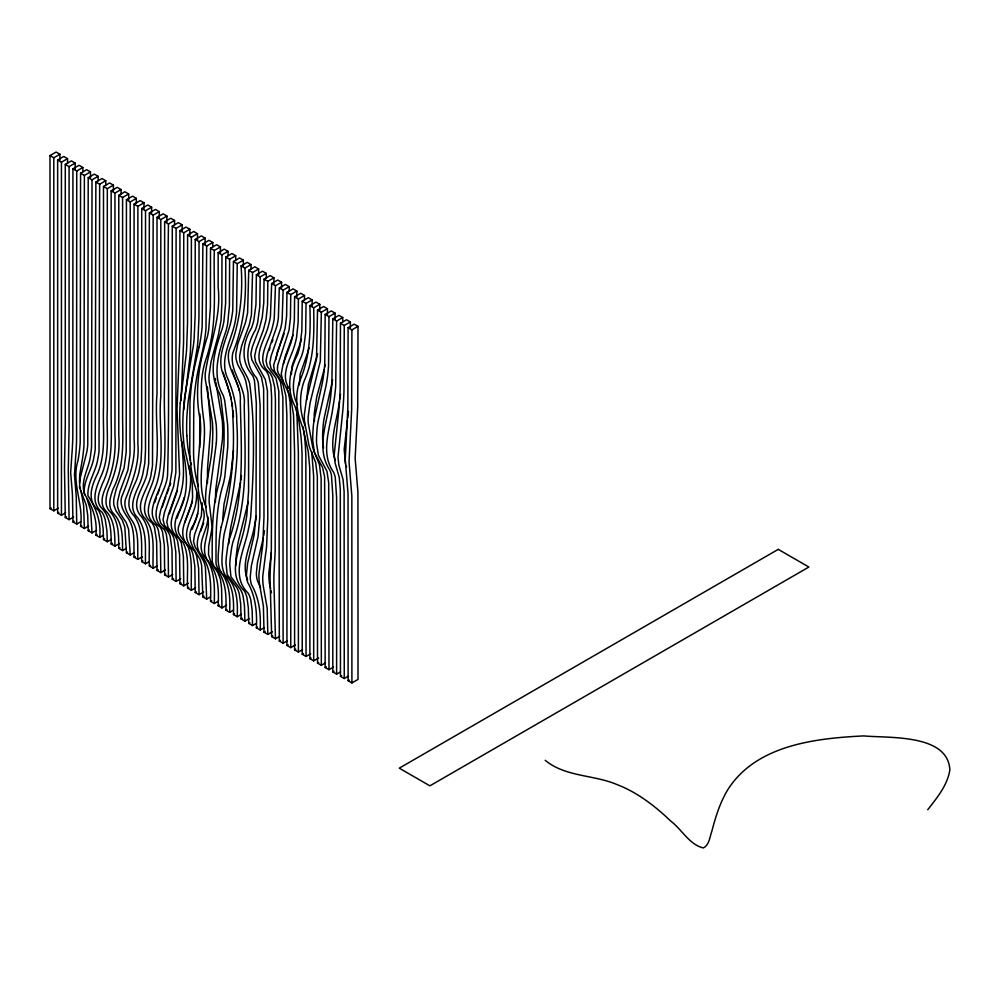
<?xml version="1.0" encoding="UTF-8"?>
<svg xmlns="http://www.w3.org/2000/svg" width="1000" height="1000" viewBox="0 0 1000 1000"><rect width="100%" height="100%" fill="white"/><g stroke="black" fill="none" stroke-linecap="round" stroke-linejoin="round"><path stroke-width="1.5" d="M220.425 252.85L220.425 246.925L216.625 244.725L210.512 248.25L210.413 307.162L208.775 329.125A100.675 58.125 -60 0 1 207.537 336.138C198.888 363.375 194.325 391.85 200.25 420.2A126.788 73.2 -60 0 1 200.662 430.475C199.55 457.25 192.862 484.938 203.663 510.7C207.175 525.212 191.45 538.95 199.725 552.9C211.388 566.3 211.025 584.575 210.512 601.3L214.325 603.5L218.512 601.075M220.425 246.925L214.325 250.45C213.137 286.188 218.162 323.375 206.4 358C198.938 378.787 201.15 401.012 204.05 422.4A128 73.9 -60 0 1 204.438 434.787C203.812 458.888 196.488 484.075 206.125 507.362M228.062 255.787L228.062 251.337L224.262 249.15L218.162 252.662L218.162 287.462C221.488 317.175 209.387 344.875 205.225 373.612A51.625 29.8 -60 0 0 205.4 379.825L212.387 422.025A145.525 84.012 -60 0 1 212.525 440.85C212.037 467.05 200.688 493.075 207.925 519.163C210.688 532.75 199.862 546.55 207.013 559.625C218.337 572.288 219 589.538 218.162 605.725L221.962 607.913L226.537 605.275M228.062 251.337L221.962 254.862L221.887 303.238L221.012 320.562L218.438 334.65L210.963 362.088L209.025 375.812A51.625 29.8 -60 0 0 209.2 382.013L216.188 424.212A145.525 84.012 -60 0 1 216.325 443.05M235.712 260.2L235.712 255.75L231.912 253.562L225.8 257.087L225.625 303.4L223.925 321.213A67.825 39.162 -60 0 1 222.325 328.438C215.188 349.237 207.512 372.488 219.375 393.188A99.45 57.425 -60 0 1 220.938 398.587L223.9 424.2A301.85 174.275 -60 0 1 223.912 445.2L221.062 474.175A121.312 70.037 -60 0 1 219.613 481.312C211.488 507.2 212.225 534.562 212.2 561.25A36.087 20.838 -60 0 0 214.1 566.45C225.825 577.925 226.612 594.65 225.8 610.138L229.613 612.325L233.425 610.125M235.712 255.75L229.613 259.275L229.425 305.587L227.725 323.413A67.825 39.162 -60 0 1 226.125 330.637C218.988 351.425 211.312 374.675 223.188 395.375A99.45 57.425 -60 0 1 224.737 400.788L227.613 424.338A299.15 172.712 -60 0 1 227.712 447.4L224.862 476.375A121.312 70.037 -60 0 1 223.425 483.5C215.287 509.387 216.038 536.763 216 563.438A36.087 20.838 -60 0 0 217.9 568.65C229.625 580.125 230.413 596.85 229.613 612.325M243.35 266.087L243.35 260.163L239.55 257.975L233.45 261.5L232.763 310.225A75.037 43.325 -60 0 1 231.775 317.1C229.125 335.688 216.112 353.65 222.6 372.837C228.55 386.975 233.062 401.85 232.838 417.35C235.113 454.387 231.312 491.375 221.163 527.062M243.35 260.163L237.25 263.688L236.562 312.413A75.037 43.325 -60 0 1 235.575 319.288C232.763 338.387 219.225 357.188 226.988 376.788C233.337 390.887 236.875 406.112 236.725 421.613C239.412 459.625 233.663 497.225 224.175 533.925A139.662 80.638 -60 0 0 223.012 543C222.775 553.663 219.662 565.575 225.275 575.325C237.425 585.538 237.775 602.075 237.25 616.737L241.45 614.312M251 269.025L251 264.575L247.2 262.387L241.088 265.912C243.162 294.913 239.95 323.638 229.013 350.637C224.775 368.6 241.938 382.762 240.287 400.875C241.188 447.275 245 495.125 229.15 539.688A81.35 46.962 -60 0 0 227.65 546.862L226.438 555.962A142 81.988 -60 0 0 225.963 562.55L227.125 574.487L236.363 586.9A44.088 25.463 -60 0 1 239.188 593.462L240.662 603.462L241.088 618.962L244.9 621.15L249.475 618.513M251 264.575L244.9 268.1C246.9 297.1 243.787 325.838 232.812 352.837C228.775 371.413 246.438 386.2 244.225 405.087C244.862 450.838 248.688 497.975 232.95 541.888A81.35 46.962 -60 0 0 231.45 549.062L230.238 558.162A142 81.988 -60 0 0 229.762 564.75L230.925 576.675L240.162 589.1A44.088 25.463 -60 0 1 242.987 595.65L244.462 605.662L244.9 621.15M258.637 274.913L258.637 268.988L254.838 266.8L248.738 270.325L247.613 312.825L245.463 322.65L237.763 343.9L235.925 353.375A29.675 17.125 -60 0 0 236.175 359.525L237.85 364.862L243.15 374.412A77.562 44.775 -60 0 1 245.85 381.262L247.975 392.65L248.688 413.25L248.575 491.062L246.838 515.188A119.6 69.05 -60 0 1 244.638 526.975C240.812 547.725 226.062 573.162 244.438 591.062A47.812 27.613 -60 0 1 246.988 597.788L248.337 607.863L248.738 623.375L252.537 625.562L256.35 623.362M258.637 268.988L252.537 272.512L251.425 315.012L249.262 324.837L241.562 346.1L239.725 355.562A29.675 17.125 -60 0 0 239.988 361.725L241.65 367.062L246.95 376.613A77.562 44.775 -60 0 1 249.65 383.462C255.55 427.587 253.575 472.975 250.637 517.388A119.6 69.05 -60 0 1 248.438 529.163C244.625 549.85 229.862 575.4 248.238 593.263A47.812 27.613 -60 0 1 250.787 599.975L252.138 610.062L252.537 625.562M266.288 277.85L266.288 273.4L262.488 271.212L256.375 274.738L255.975 304.488L253.863 320.25A47.625 27.5 -60 0 1 251.525 327.975C242.387 343.2 240.35 361.625 252.688 375.637A51.638 29.812 -60 0 1 254.5 380.887L256.3 402.975L256.025 514.5L254.237 534.45L247.587 563.513L246.438 574.675A37.962 21.913 -60 0 0 247.65 582.388C255.637 596.163 257.15 612.1 256.375 627.788L260.188 629.975L264.375 627.55M266.288 273.4L260.188 276.925L259.788 306.675L257.663 322.438A47.625 27.5 -60 0 1 255.325 330.163C246.188 345.4 244.15 363.825 256.488 377.837A51.638 29.812 -60 0 1 258.312 383.088L260.1 405.163L259.837 516.7L258.05 536.65L251.388 565.7L250.25 576.875A37.962 21.913 -60 0 0 251.462 584.575C259.438 598.35 260.95 614.3 260.188 629.975M273.925 283.738L273.925 277.812L270.125 275.625L264.025 279.15L263.775 302.675L262.238 317.413L259.513 327.962L252.375 346.825L250.837 354L251.825 359.738L261.488 377.275L263.637 388.65L263.988 516.638L262.762 544.663A126.05 72.775 -60 0 1 261.85 551.487L258.95 574.188A69 39.837 -60 0 0 259.55 584.35L263.387 605.975L264.025 632.2L267.825 634.388L272.4 631.75M273.925 277.812L267.825 281.337L267.575 304.862L266.038 319.613L263.325 330.15L256.175 349.012L254.65 356.2L255.625 361.938L265.287 379.475L267.438 390.85L267.787 518.825L266.562 546.862A126.05 72.775 -60 0 1 265.65 553.688L262.75 576.375A69 39.837 -60 0 0 263.35 586.538L267.188 608.162L267.825 634.388M281.575 288.163L281.575 282.225L277.775 280.038L271.663 283.562L270.425 316.5A59.262 34.212 -60 0 1 268.637 324.9C265.375 339.762 250.15 358.25 266.075 370.85A50.912 29.4 -60 0 1 268.663 375.662L270.887 384.875L271.613 397.075L271.35 548.538A323.15 186.575 -60 0 1 271.062 555L270.238 570.188A213.325 123.162 -60 0 0 270.363 589.038L271.663 636.613L275.475 638.8L279.662 636.388M281.575 282.225L275.475 285.75L274.225 318.7A59.262 34.212 -60 0 1 272.438 327.088C269.175 341.962 253.962 360.45 269.887 373.038A50.912 29.4 -60 0 1 272.462 377.863L274.688 387.075L275.413 399.263L275.15 550.725A323.15 186.575 -60 0 1 274.862 557.2L274.037 572.388A213.325 123.162 -60 0 0 274.163 591.237L275.475 638.8M289.212 291.087L289.212 286.637L285.413 284.45L279.312 287.975L278.363 318.038A56.25 32.475 -60 0 1 276.725 326.7L267.337 353.725L266.012 360.8L267.3 366.35L276.012 378.137L278.825 391.225L279.312 641.025L283.113 643.213L287.312 640.8M289.212 286.637L283.113 290.163L282.162 320.225A56.25 32.475 -60 0 1 280.525 328.9L271.137 355.925L269.812 363L271.112 368.55L278.025 377.163L280.5 382.038L282.875 397.488L283.113 643.213M296.863 296.988L296.863 291.05L293.062 288.863L286.95 292.387L286.613 315.963L285.175 328.2L273.612 365.238L274.45 371.062L280.587 380.125A59.95 34.613 -60 0 1 283.137 384.95L285.875 395.975L286.837 414.338L286.95 645.438L290.763 647.638L295.338 644.987M296.863 291.05L290.763 294.575L290.425 318.163L288.975 330.4L277.738 365.138L277.387 369.55L278.25 373.25L283.325 380.838M304.5 299.913L304.5 295.475L300.7 293.275L294.6 296.8L294.35 320.325L292.787 335.087A61.062 35.25 -60 0 1 290.875 343.013L283.025 364.425L281.25 373.85L282.387 379.5L290.725 397.8L293.562 415.075L294.575 452.325L294.6 649.85L298.4 652.05L302.6 649.625M304.5 295.475L298.4 299L298.15 322.525L296.588 337.275A61.062 35.25 -60 0 1 294.675 345.2C290.45 359.513 278.925 375.8 290.225 389.875M312.15 305.812L312.15 299.887L308.35 297.688L302.238 301.212L301.837 330.962L299.788 346.688A54.15 31.263 -60 0 1 297.65 354.3C289.312 370.562 286.262 389.538 294.962 406.287A187.738 108.387 -60 0 1 299.137 422.788L300.75 434.475A309.175 178.5 -60 0 1 302.05 454.738L302.238 654.262L306.05 656.462L310.625 653.812M312.15 299.887L306.05 303.412L305.637 333.15L303.587 348.888A54.15 31.263 -60 0 1 301.45 356.5C294.387 371.613 289.5 389.2 297.55 404.975M319.788 310.225L319.788 304.3L315.988 302.1L309.887 305.625C310.7 331.087 310.238 357.05 299.812 380.788C294.562 395.513 296.5 411.438 302.062 425.725A250.613 144.688 -60 0 1 303.637 431.125L308.25 451.575L309.725 467.537L309.887 658.675L313.688 660.875L318.65 658.012M319.788 304.3L313.688 307.825C314.1 332.337 314.625 357.55 304.375 380.45C298.863 395.238 299.475 411.562 305.3 426.138M327.438 314.637L327.438 308.712L323.638 306.512L317.525 310.038L316.525 358.95L306.312 400.575L304.4 414.288A62.713 36.212 -60 0 0 304.413 420.588L308.95 445.288A95.688 55.25 -60 0 0 310.825 450.513L315.65 462.438L317.337 476.175L317.525 663.088L321.337 665.288L325.525 662.862M327.438 308.712L321.337 312.238L320.325 361.15L310.113 402.762L308.2 416.475A62.713 36.212 -60 0 0 308.212 422.788L312.75 447.475A95.688 55.25 -60 0 0 314.625 452.7L319.45 464.625L321.138 478.363L321.337 665.288M335.075 319.05L335.075 313.125L331.275 310.925L325.175 314.45L324.775 363.013A138.125 79.75 -60 0 1 322.262 383.387L314.237 419.538A84.525 48.8 -60 0 0 313.275 426.4L312.738 435.112A123.05 71.037 -60 0 0 312.787 441.388L314.575 452.962L322.5 467.3L324.613 476.587L325.175 667.5L328.975 669.7L333.55 667.05M335.075 313.125L328.975 316.65L328.575 365.2A138.125 79.75 -60 0 1 326.062 385.575L318.038 421.725A84.525 48.8 -60 0 0 317.075 428.587L316.55 437.3A123.05 71.037 -60 0 0 316.588 443.575L318.375 455.163L326.938 471.225L328.7 482.825L328.975 669.7M342.725 321.975L342.725 317.538L338.925 315.338L332.812 318.863L331.875 384.55A176.525 101.912 -60 0 1 330.925 393.512C329.25 418.525 314.425 446.6 329.688 469.888A45.775 26.425 -60 0 1 331.45 475.163L332.8 495.4L332.812 671.912L336.625 674.112L340.438 671.912M342.725 317.538L336.625 321.062L335.675 386.75A191.088 110.325 -60 0 1 332.925 407.25C330.238 428.363 319.9 452.65 333.488 472.075A45.775 26.425 -60 0 1 335.25 477.362L336.6 497.6L336.625 674.112M350.363 327.875L350.363 321.95L346.562 319.75L340.462 323.275L340.163 388.587A314.65 181.663 -60 0 1 338.8 410.4L334.2 455.087L335.087 462.975L339.25 477.388L340.3 489.387L340.462 676.325L344.263 678.525L348.462 676.1M350.363 321.95L344.263 325.475L343.975 390.788A314.65 181.663 -60 0 1 342.6 412.587L338 457.275L338.888 465.175L343.05 479.588L344.1 491.587L344.263 678.525M348.1 327.688L347.837 407.7L345.25 459.637L348.038 493.75L348.1 680.738L351.912 682.938L358.013 679.412L357.938 492.425L355.15 458.3L357.75 406.375L358.013 326.362L354.212 324.162L348.1 327.688L351.912 329.888L358.013 326.362M351.912 329.888L351.637 409.9L349.05 461.825L351.838 495.95L351.912 682.938M196.75 493.025L196.4 499.525A44.962 25.962 -60 0 1 195.113 506.575C190.338 523.112 178.775 536.55 194.587 551.025A56.325 32.513 -60 0 1 196.75 556.4L198.637 568.312L199.037 594.675L203.612 592.025M207.862 516.862C208.4 530.275 195.037 543.938 204.462 556.65C215.75 569.587 214.4 587.513 214.325 603.5M181.038 400.387L183.588 342.163L183.75 232.8L189.85 229.275L189.85 235.2M216.337 443.05L209.412 495.375A64.713 37.362 -60 0 0 209.125 501.85L212.175 527.4L208.7 546.225L208.538 554.725L210.812 561.812L218.012 572.962L220.4 579.3L221.588 588.35L221.962 607.913M233.525 450.35L230.963 472.85A121.312 70.037 -60 0 1 229.525 479.975L224.013 504.175L222.675 519.663M180.275 403.15L186.038 355.7A217.438 125.538 -60 0 0 186.625 349.05L187.525 323.312L187.587 235.012L193.688 231.488L197.488 233.688L197.488 239.613M228.725 543.9L229.112 539.475A142.988 82.55 -60 0 1 231.075 525.737L240.55 482.438M275.912 359.475L277.25 352.4L284.15 333.625M348.462 411.312L347.713 418.05M347.438 420.3L344.188 449.5L345.462 463.475M241.5 475.588L240.9 480.138M283.525 363.9L285.163 356.65L292.987 335.15M264.488 530.825L263.775 535.438M340.525 394.462L339.837 399.062M271.388 552.475L268.85 572.85A69 39.837 -60 0 0 269.45 583.013M339.45 401.375C337.113 420.737 328.55 441.287 335.312 460.513M248.375 501.463L239.062 538.362A81.35 46.962 -60 0 0 237.562 545.538L236.35 554.637A142 81.988 -60 0 0 235.863 561.225L235.787 565.462M263.35 537.788L257.5 562.175L256.35 573.35A37.962 21.913 -60 0 0 257.562 581.05L260.613 587.875M169.363 513.875L177.425 490.3M199.15 346.863L194.7 366.238A181.462 104.763 -60 0 0 190.963 389.425L190.188 398.263A153.338 88.537 -60 0 0 189.938 404.712L189.762 451.05A155.238 89.625 -60 0 0 190.012 457.212L190.738 465.2A191.562 110.6 -60 0 0 194.363 484.125C199.262 497.1 200.613 511.8 193.762 524.4C184.775 536.775 193.425 548.45 199.85 559.05A60.012 34.65 -60 0 1 201.625 565.388L202.875 596.888L206.675 599.087L210.487 596.888M192.237 529.25L197.775 513.438M324.725 367.013L325.25 364.613M177.013 518.288L184.412 497.2M317.625 353.875L308.412 384.412L306.537 400.213M324.162 369.438L316.762 396.825L314.312 412.95A62.713 36.212 -60 0 0 314.312 419.263L314.462 421.275M184.825 522.6L192.537 501.337M162.237 507.062L165.812 496.587M269.2 350.325L269.95 347.788M154.725 502.575L156.4 497.4M169.8 485.887L170.662 483.288M200.675 531.1L203.663 523.075M168.875 488.525L166.863 493.875M271.863 342.475L272.925 339.762M157.425 494.712L159.575 489.263M927.725 809.75C936.975 797.825 947.387 785.413 949.85 770.05C948.213 733.637 888.612 738.263 863.713 735.913C815.325 738.312 756.012 744.975 727.7 789.85C720.037 802.55 715.625 816.812 711.888 831.075C709.762 836.787 709.438 844.812 703.4 847.938C689.425 844.775 681.787 829.4 670.775 821.1C655.037 806.062 637.425 792.387 616.925 784.55C593.725 774.638 565.25 777 545.212 760.3M58.375 508.188L53.8 510.825L50 508.638L50 155.575L56.1 152.062L59.913 154.25L59.913 160.175M50 155.575L53.8 157.775L59.913 154.25M65.638 512.812L61.45 515.237L57.638 513.05L57.638 160L63.75 156.475L67.55 158.663L67.55 163.113M57.638 160L61.45 162.188L67.55 158.663M73.662 517.013L69.088 519.65L65.287 517.463L64.488 467.488L65.275 425L65.287 164.412L71.388 160.888L75.188 163.075L75.188 169M65.287 164.412L69.088 166.6L75.188 163.075M80.55 521.862L76.737 524.062L72.925 521.875L72.475 495.538A212.55 122.713 -60 0 0 71.9 487.688L70.675 472.738L71.825 455.262A294.925 170.275 -60 0 0 72.812 435.775L72.925 168.825L79.037 165.3L82.837 167.488L82.837 171.938M72.925 168.825L76.737 171.012L82.837 167.488M88.575 526.05L84.375 528.475L80.575 526.287C83.85 503.95 70.925 482.475 78.012 460.513A136.675 78.913 -60 0 0 80.2 442.438L80.575 173.238L86.675 169.713L90.475 171.9L90.475 177.825M80.575 173.238L84.375 175.425L90.475 171.9M96.6 530.25L92.025 532.888L88.212 530.7L87.713 515.25L86.275 505.225L79.525 487.388L80.037 478.675L86.912 451.587A80.9 46.712 -60 0 0 87.75 444.812L88.212 177.65L94.325 174.125L98.125 176.312L98.125 180.763M88.212 177.65L92.025 179.838L98.125 176.312M103.475 535.1L99.663 537.3L95.862 535.112C97.613 519.862 92.275 505.85 84.15 493.537C83.338 480.438 92.413 469.113 94.087 456.275A61.525 35.525 -60 0 0 95.225 449.325L95.862 182.062L101.962 178.538L105.763 180.725L105.763 185.175M95.862 182.062L99.663 184.25L105.763 180.725M111.5 539.3L107.312 541.712L103.5 539.525L103.138 528.587L101.388 517.362A53.837 31.088 -60 0 0 98.4 510.25C86.213 500.325 91.75 485.375 97.625 473.562C106.425 452.537 102.65 429.162 103.5 407.125L103.5 186.475L109.612 182.95L113.413 185.138L113.413 191.062M103.5 186.475L107.312 188.663L113.413 185.138M119.525 543.488L114.95 546.125L111.15 543.938C111.188 531.388 110.763 517.25 101.363 507.738C95.15 500.812 99.588 491.287 102.338 483.875C113.825 460.675 110.938 434.375 111.15 409.438L111.15 190.888L117.25 187.362L121.05 189.55L121.05 194M111.15 190.888L114.95 193.075L121.05 189.55M126.412 548.337L122.6 550.55L118.787 548.35C118.562 535.825 119.288 521.362 109.925 511.613C103.888 505.5 105.9 496.35 108.488 489.15C116.112 472.025 120.188 453.663 118.787 434.875L118.787 195.3L124.9 191.775L128.7 193.975L128.7 199.887M118.787 195.3L122.6 197.488L128.7 193.975M134.438 552.537L130.238 554.963L126.438 552.762L124.812 527.1L122.375 520.325L115.825 510.55L113.963 505.325A25.312 14.612 -60 0 1 113.812 499.113L116.137 489.363L124.1 467.95L126.2 452.025L126.438 199.713L132.537 196.188L136.337 198.388L136.337 202.825M126.438 199.713L130.238 201.912L136.337 198.388M142.463 556.725L137.887 559.375L134.075 557.175C133.488 544.338 135.625 530.05 128.375 518.612C124 512.4 119.525 505.062 121.613 497.125C129.113 478.762 135.988 459.75 134.075 439.487L134.075 204.125L140.188 200.6L143.988 202.8L143.988 208.725M134.075 204.125L137.887 206.325L143.988 202.8M149.338 561.575L145.525 563.787L141.725 561.587C141.175 546.237 143.8 528.8 133.925 515.65C123.663 505.438 131.5 491.525 136.213 480.712A52.025 30.038 -60 0 0 138.775 472.925L141.012 461.125L141.7 448.125L141.725 208.538L147.825 205.012L151.625 207.213L151.625 213.137M141.725 208.538L145.525 210.738L151.625 207.213M157.363 565.775L153.175 568.2L149.362 566C148.3 549.025 152.812 528.425 139.838 514.763C129.762 500.562 146.55 485.25 147.513 470.4A59.025 34.075 -60 0 0 148.7 463.413L149.362 212.95L155.475 209.425L159.275 211.625L159.275 217.55M149.362 212.95L153.175 215.15L159.275 211.625M165.387 569.963L160.812 572.612L157.012 570.413L156.625 541.112L154.5 527.8A41.925 24.213 -60 0 0 152 522.875C136.45 511.587 149.362 493.825 153.375 480.05C161.15 452.088 154.575 422.388 157 393.9L157.012 217.362L163.113 213.837L166.912 216.038L166.912 221.962M157.012 217.362L160.812 219.562L166.912 216.038M172.65 574.6L168.463 577.025L164.65 574.825L164.363 545.487L162.525 532A38.013 21.95 -60 0 0 160.1 527.013C142.05 513.725 160.4 493.462 162.85 477.1C167.087 446.925 163.463 416.163 164.537 385.763L164.65 221.775L170.763 218.25L174.562 220.45L174.562 224.887M164.65 221.775L168.463 223.975L174.562 220.45M180.675 578.787L176.1 581.438L172.3 579.237L172 549.9L170.175 536.413A37.763 21.8 -60 0 0 167.75 531.425L160.613 522.938L159.25 517.425L160.625 510.325L169.875 483.975L172.075 470.087L172.3 226.188L178.4 222.662L182.2 224.862L182.2 230.787M172.3 226.188L176.1 228.388L182.2 224.862M188.325 583.2L183.75 585.85L179.938 583.65L179.587 554.338L177.55 540.975A40.225 23.225 -60 0 0 175.062 536.038L168.038 527.475L166.838 521.862L168.4 514.663L176.988 490.8L179.587 474.588L177.05 408.8L179.788 339.975L179.938 230.6L186.05 227.075L189.85 229.275M187.587 235.012L191.388 237.213L197.488 233.688M199.037 594.675L195.225 592.475L194.825 566.112L192.95 554.212A56.325 32.513 -60 0 0 190.787 548.837C174.975 534.362 186.537 520.925 191.3 504.387A44.962 25.962 -60 0 0 192.6 497.325L192.25 482.825L184.737 449.338A142.688 82.387 -60 0 1 183.863 443.537L183.025 433.512A208.275 120.25 -60 0 1 183.225 412.375L184.163 401.325A165.188 95.375 -60 0 1 185.062 394.513L193.412 345.55A196.262 113.312 -60 0 0 194.112 338.85L195.162 315.125L195.225 239.425L201.337 235.9L205.138 238.1L205.138 244.025M195.225 239.425L199.037 241.625L205.138 238.1M199.137 346.875A135 77.938 -60 0 0 202.188 326.2L202.875 243.837L208.975 240.312L212.775 242.512L212.775 246.95M202.875 243.837L206.675 246.038L212.775 242.512M50 508.638L51.15 507.975M57.638 513.05L58.788 512.388M65.287 517.463L66.438 516.8M72.925 521.875L74.075 521.213M80.575 526.287L81.725 525.625M88.212 530.7L89.362 530.037M95.862 535.112L97.013 534.45M103.5 539.525L104.65 538.862M111.15 543.938L112.3 543.275M118.787 548.35L119.938 547.688M126.438 552.762L127.587 552.1M134.075 557.175L135.225 556.512M141.725 561.587L142.875 560.925M149.362 566L150.512 565.337M157.012 570.413L158.162 569.75M164.65 574.825L165.8 574.163M172.3 579.237L173.45 578.575M179.938 583.65L181.088 582.987M181.337 440.375C185.45 463.587 191.15 488.525 179.6 510.725C172.925 521.312 172.963 534.175 183.1 542.325C189.9 556.475 186.637 572.938 187.587 588.062L188.738 587.4M187.587 588.062L191.388 590.262L195.588 587.837M195.225 592.475L196.375 591.825M202.875 596.888L204.025 596.237M210.512 601.3L211.663 600.65M218.162 605.725L219.312 605.062M225.8 610.138L226.95 609.475M221.175 527.062A142.988 82.55 -60 0 0 219.2 540.812C218.988 551.462 215.85 563.375 221.475 573.125C233.625 583.35 233.975 599.888 233.45 614.55L234.6 613.888M241.088 618.962L242.237 618.3M248.738 623.375L249.887 622.712M256.375 627.788L257.525 627.125M264.025 632.2L265.175 631.538M271.663 636.613L272.812 635.95M279.312 641.025L280.462 640.362M286.95 645.438L288.1 644.775M294.6 649.85L295.75 649.188M302.238 654.262L303.387 653.6M309.887 658.675L311.038 658.012M317.525 663.088L318.675 662.425M325.175 667.5L326.325 666.838M332.812 671.912L333.963 671.25M340.462 676.325L341.613 675.662M348.1 680.738L349.25 680.075M179.938 230.6L183.75 232.8M210.512 248.25L214.325 250.45M218.162 252.662L221.962 254.862M225.8 257.087L229.613 259.275M233.45 261.5L237.25 263.688M241.088 265.912L244.9 268.1M248.738 270.325L252.537 272.512M256.375 274.738L260.188 276.925M264.025 279.15L267.825 281.337M271.663 283.562L275.475 285.75M279.312 287.975L283.113 290.163M286.95 292.387L290.763 294.575M294.6 296.8L298.4 299M302.238 301.212L306.05 303.412M309.887 305.625L313.688 307.825M317.525 310.038L321.337 312.238M325.175 314.45L328.975 316.65M332.812 318.863L336.625 321.062M340.462 323.275L344.263 325.475M233.45 614.55L237.25 616.737M247.6 580.087C240.3 562.212 251.825 543.413 254.537 525.638A119.6 69.05 -60 0 0 256.388 516.175M86.9 498.612L90.65 510.3L92.025 532.888M85.15 495C79.088 481.287 89.925 467.6 90.712 453.787A80.9 46.712 -60 0 0 91.55 447L92.025 179.838M286.938 387.15L287.587 388.875M238.312 387.062L231.988 369.7M346 465.275L346.575 467.038M238.875 388.837L239.4 390.637M288.15 390.65L290.1 402.137L290.663 418.625L290.763 647.638M191 462.713L191.462 464.55M81 490.85L83.625 505.525L84.375 528.475M190.55 460.875L188.538 451.525A142.688 82.387 -60 0 1 187.662 445.725L186.825 435.7M231.262 399.125L230.837 397.262A99.45 57.425 -60 0 0 229.288 391.85L223.1 372.312M271.025 590.688L271.475 592.7M80.062 486.912L80.5 488.862M270.587 588.737L269.45 583.013M215.837 382.388L222.3 420.688A145.525 84.012 -60 0 1 222.425 439.525L215.75 489.613L215.375 502.438M311.712 451.863L313.637 475.975L313.688 660.875M323.525 447.987L322.7 440.062A123.05 71.037 -60 0 1 322.65 433.775L323.188 425.062A84.525 48.8 -60 0 1 324.137 418.212L332.163 382.05A138.125 79.75 -60 0 0 332.587 379.7M303.25 426.9L303.562 428.837M231.962 402.912L232.525 406.8M296.275 407.4L296.562 409.338M188.938 465.588C194.188 486.538 186.075 506.887 178.713 526.125C175.662 535.375 185.9 540.237 188.5 547.875C192.787 561.538 190.812 576.175 191.388 590.262M303.837 430.775L304.55 436.662A309.175 178.5 -60 0 1 305.85 456.925L306.05 656.462M215.312 378.488L215.538 380.462M296.812 411.287L298.363 452.425L298.4 652.05M232.975 410.737L233.487 416.75M291.337 374.525L292.162 365.637L300.788 341.675A61.062 35.25 -60 0 0 301.5 339.062M202.225 502.887L201.325 516.013L194.575 534.625L193.538 541.525L195.113 546.925L203.663 561.25A60.012 34.65 -60 0 1 205.425 567.587L206.675 599.087M181.988 441.863C182.537 458.025 185.312 474.55 181.45 490.513C178.588 506.125 161.537 525.5 178.863 538.237A40.225 23.225 -60 0 1 181.363 543.175L183.4 556.538L183.75 585.85M79.45 482.987L79.75 474.4L81.825 462.713A136.675 78.913 -60 0 0 84 444.637L84.375 175.425M299.337 385.037L300.188 374.038L307.55 352.975A54.15 31.263 -60 0 0 309.075 347.863M207.45 483.475L207.512 468.725L210.575 429.137A126.788 73.2 -60 0 0 210.15 418.875L207.35 386.863M107.312 541.712L106.938 530.788L105.2 519.55A53.837 31.088 -60 0 0 102.2 512.438C88.9 501.675 96.938 485.775 102.362 473.113C110.175 452.775 106.213 430.45 107.312 409.325L107.312 188.663M114.95 546.125C114.75 534.3 114.963 520.788 106.388 511.488C99.775 505.425 101.975 495.988 105.125 488.762C112.875 471.812 116.175 453.325 114.95 434.75L114.95 193.075M99.663 537.3C101.412 522.05 96.088 508.05 87.95 495.737C87.137 482.638 96.213 471.312 97.888 458.475A61.525 35.525 -60 0 0 99.025 451.512L99.663 184.25M199.875 413.875L199.65 447.638M122.6 550.55C122.362 538.025 123.088 523.55 113.725 513.812C106.95 506.863 110.325 496.625 113.188 488.725C124.75 466.138 122.688 440.538 122.6 416.05L122.6 197.488M130.238 554.963L128.613 529.3L126.175 522.513L119.637 512.75L117.762 507.512A25.312 14.612 -60 0 1 117.613 501.3L119.938 491.55L127.9 470.15L130.013 454.225L130.238 201.912M137.887 559.375C137.287 546.525 139.425 532.25 132.188 520.812C127.8 514.6 123.325 507.25 125.425 499.312C132.4 481.55 139.675 463.375 137.875 443.787L137.887 206.325M76.737 524.062L76.275 497.738A212.55 122.713 -60 0 0 75.7 489.875L74.475 474.938L75.625 457.463A288.125 166.35 -60 0 0 76.562 440.1L76.737 171.012M168.463 577.025L168.162 547.675L166.325 534.2A38.013 21.95 -60 0 0 163.912 529.212C144.675 514.375 166.812 492.775 167.575 474.562C169.963 391.138 167.05 307.438 168.463 223.975M160.812 572.612L160.438 543.312L158.3 530A41.925 24.213 -60 0 0 155.8 525.062C140.3 513.8 153.05 495.988 157.175 482.238C165.012 454.288 158.262 424.575 160.8 396.087L160.812 219.562M153.175 568.2C152.1 551.213 156.613 530.612 143.637 516.962C133.562 502.762 150.35 487.438 151.312 472.6A59.025 34.075 -60 0 0 152.5 465.613L153.175 215.15M145.525 563.787C144.975 548.438 147.6 531 137.725 517.85C127.475 507.638 135.3 493.713 140.013 482.9A52.025 30.038 -60 0 0 142.575 475.125L144.825 463.325L145.5 450.312L145.525 210.738M69.088 519.65L68.288 469.675L69.075 429.3L69.088 166.6M206.675 246.038L205.975 328.4A135 77.938 -60 0 1 202.938 349.062L198.512 368.438A181.462 104.763 -60 0 0 194.762 391.613L194 400.462A153.338 88.537 -60 0 0 193.75 406.912L193.562 453.25A155.238 89.625 -60 0 0 193.812 459.412L194.537 467.4A191.562 110.6 -60 0 0 198.162 486.325M199.037 241.625L198.962 317.325L197.913 341.037A196.262 113.312 -60 0 1 197.213 347.75L188.863 396.7A165.188 95.375 -60 0 0 187.963 403.525L187.013 414.575A208.275 120.25 -60 0 0 186.812 435.712M191.388 237.213L191.325 325.513L190.425 351.25A217.438 125.538 -60 0 1 189.838 357.887L184.075 405.35A199.475 115.175 -60 0 0 183.762 409.725M176.1 228.388L175.875 472.287L173.675 486.163L164.425 512.525L163.05 519.625L164.412 525.138L171.55 533.625A37.763 21.8 -60 0 1 173.975 538.6L175.8 552.087L176.1 581.438M61.45 162.188L61.45 515.237M53.8 157.775L53.8 510.825M181.325 440.375A199.475 115.175 -60 0 1 180.225 403.175M778.263 549.362L399.275 768.162L429.888 785.837L808.875 567.038L778.263 549.362"/></g></svg>
